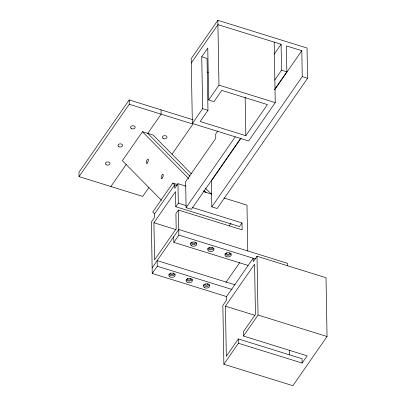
<?xml version="1.0" encoding="UTF-8"?>
<svg xmlns="http://www.w3.org/2000/svg" width="406" height="406" viewBox="0 0 406 406"><rect width="100%" height="100%" fill="white"/><g stroke="black" fill="none" stroke-linecap="round" stroke-linejoin="round"><path stroke-width="0.61" d="M192.891 119.74L129.189 99.937L78.952 172.286L79.028 176.61L142.729 196.413L148.87 187.567M79.028 176.61L129.265 104.256L129.189 99.937M241.179 137.999L211.369 180.929L211.82 206.867L217.129 208.517L307.56 78.287L307.032 48.025L217.849 20.3L191.221 58.647L192.353 123.485L248.624 140.978L275.253 102.632L274.197 42.117M191.312 173.819L153.082 135.025L142.465 131.727L122.368 160.664L161.486 200.361M191.297 62.971L217.926 24.624L281.094 44.264L281.551 70.197L274.679 80.094M110.879 186.511L126.246 164.374M201.746 56.784L207.776 48.101L208.684 99.972L213.992 101.622L221.777 90.406L267.432 104.601L245.828 135.711L200.173 121.521L207.963 110.305L207.055 58.434L201.746 56.784L202.655 108.656L192.353 123.485M208.684 99.972L218.981 85.138L217.849 20.3M172.002 154.25L192.967 124.063L129.265 104.256M177.605 184.578L172.834 183.096L152.742 212.033L154.544 213.866L154.605 217.327L151.342 222.026L152.24 273.466L226.604 296.588M154.544 213.866L174.641 184.928L177.062 185.679M185.836 186.126L177.97 183.679L174.702 188.384L174.641 184.928L172.834 183.096M242.012 222.94L242.128 229.852L178.427 210.049L175.915 213.668L176.179 228.796L154.579 259.906L153.93 222.732L175.529 191.622L175.793 206.75L239.499 226.553L242.012 222.94L192.129 207.43M217.88 130.874L215.713 133.995L215.784 138.319L185.643 181.731L186.095 207.664L191.404 209.313L240.575 138.497M274.258 54.11L281.094 44.264M175.793 206.75L178.305 203.132L177.97 183.679M186.095 207.664L235.267 136.847M274.563 89.553L286.859 71.847L286.403 45.914L301.8 50.699L302.252 76.632L211.82 206.867M274.735 89.67L301.8 50.699M152.138 267.848L178.767 229.502L287.59 263.337L287.636 265.834M152.24 273.466L157.264 266.234L157.163 260.611L234.983 284.804M248.041 265.422L173.839 242.357L178.863 235.12L178.427 210.049M229.151 225.944L230.953 223.351M225.827 282.566L239.86 262.357M257.013 256.257L253.248 261.682L253.187 258.226L226.558 296.573L226.619 300.029L222.848 305.459L223.879 364.243L292.888 385.7L327.048 336.503L326.023 277.714L257.013 256.257L258.038 315.046L243.468 336.031L307.175 355.834L302.15 363.065L238.444 343.263L238.373 338.939L302.074 358.747L302.15 363.065M238.373 338.939L226.315 356.306L225.437 306.165L254.577 264.199L255.45 314.34L243.392 331.707L243.468 336.031M223.879 364.243L238.444 343.263M281.551 70.197L286.859 71.847M302.252 76.632L307.56 78.287M207.08 72.075L208.278 72.451M218.981 85.138L275.253 102.632M202.655 108.656L207.963 110.305M203.391 191.586L211.866 194.22M223.975 197.986L246.98 205.137L247.777 250.959M178.305 203.132L186.121 205.563M153.93 222.732L176.163 229.644M178.863 235.12L255.648 258.992M157.264 266.234L232.065 289.488M258.038 315.046L327.048 336.503M225.437 306.165L254.887 315.315M205.537 188.252L211.318 194.119M190.023 176.25L147.774 133.376L161.116 114.162L161.04 109.838M203.812 190.236L206.035 192.495M142.465 131.727L188.699 178.64M289.569 350.414L289.645 354.798M245.153 97.125L245.828 135.711M173.743 236.739L173.839 242.357M196.661 242.829A3.167 2.142 -1 0 1 193.682 244.513A3.167 2.142 -1 0 1 190.546 243.027M213.911 248.193A3.167 2.142 -1 0 1 210.932 249.878A3.167 2.142 -1 0 1 207.796 248.391M231.166 253.557A3.167 2.142 -1 0 1 228.187 255.242A3.167 2.142 -1 0 1 225.051 253.75M192.312 279.308A3.167 2.142 -1 0 1 189.328 280.993A3.167 2.142 -1 0 1 186.197 279.501M175.057 273.943A3.167 2.142 -1 0 1 172.078 275.628A3.167 2.142 -1 0 1 168.942 274.136M209.562 284.667A3.167 2.142 -1 0 1 206.583 286.352A3.167 2.142 -1 0 1 203.447 284.865M229.796 252.811A1.761 1.193 -1 0 1 228.03 254.293A1.761 1.193 -1 0 1 226.396 252.776M212.546 247.447A1.761 1.193 -1 0 1 210.775 248.929A1.761 1.193 -1 0 1 209.141 247.411M195.291 242.083A1.761 1.193 -1 0 1 193.52 243.564A1.761 1.193 -1 0 1 191.891 242.047M190.779 278.267A1.761 1.193 -1 0 1 189.171 280.038A1.761 1.193 -1 0 1 187.729 278.237M207.735 283.611A1.528 1.035 -1 0 1 206.801 285.22A1.528 1.035 -1 0 1 204.974 284.043M173.524 272.903A1.761 1.193 -1 0 1 172.149 274.669A1.761 1.193 -1 0 1 170.287 273.157M147.429 162.913A2.35 0.756 -72.7 0 0 148.124 159.137A2.35 0.756 -72.7 0 0 146.393 161.887A2.35 0.756 -72.7 0 0 147.429 162.913M162.324 178.026A2.35 0.756 -72.7 0 0 163.014 174.25A2.35 0.756 -72.7 0 0 161.284 177.001A2.35 0.756 -72.7 0 0 162.324 178.026M106.382 164.841A2.35 1.588 -1 0 0 110.062 163.633A2.35 1.588 -1 0 0 106.722 162.095A2.35 1.588 -1 0 0 106.382 164.841M118.938 146.754A2.35 1.588 -1 0 0 122.622 145.546A2.35 1.588 -1 0 0 119.283 144.008A2.35 1.588 -1 0 0 118.938 146.754M131.498 128.666A2.35 1.588 -1 0 0 135.183 127.459A2.35 1.588 -1 0 0 131.838 125.916A2.35 1.588 -1 0 0 131.498 128.666M163.349 138.568A2.35 1.588 -1 0 0 167.033 137.36A2.35 1.588 -1 0 0 163.694 135.822A2.35 1.588 -1 0 0 163.349 138.568M191.439 245.686A3.167 2.142 -1 0 0 196.692 244.559A3.167 2.142 -1 0 0 192.688 242.057A3.167 2.142 -1 0 0 191.439 245.686M208.694 251.05A3.167 2.142 -1 0 0 213.942 249.923A3.167 2.142 -1 0 0 209.938 247.421A3.167 2.142 -1 0 0 208.694 251.05M225.949 256.414A3.167 2.142 -1 0 0 231.197 255.288A3.167 2.142 -1 0 0 227.193 252.786A3.167 2.142 -1 0 0 225.949 256.414M187.09 282.165A3.167 2.142 -1 0 0 192.342 281.033A3.167 2.142 -1 0 0 188.338 278.536A3.167 2.142 -1 0 0 187.09 282.165M169.84 276.801A3.167 2.142 -1 0 0 175.087 275.669A3.167 2.142 -1 0 0 171.083 273.172A3.167 2.142 -1 0 0 169.84 276.801M204.345 287.524A3.167 2.142 -1 0 0 209.592 286.397A3.167 2.142 -1 0 0 205.588 283.895A3.167 2.142 -1 0 0 204.345 287.524"/></g></svg>
